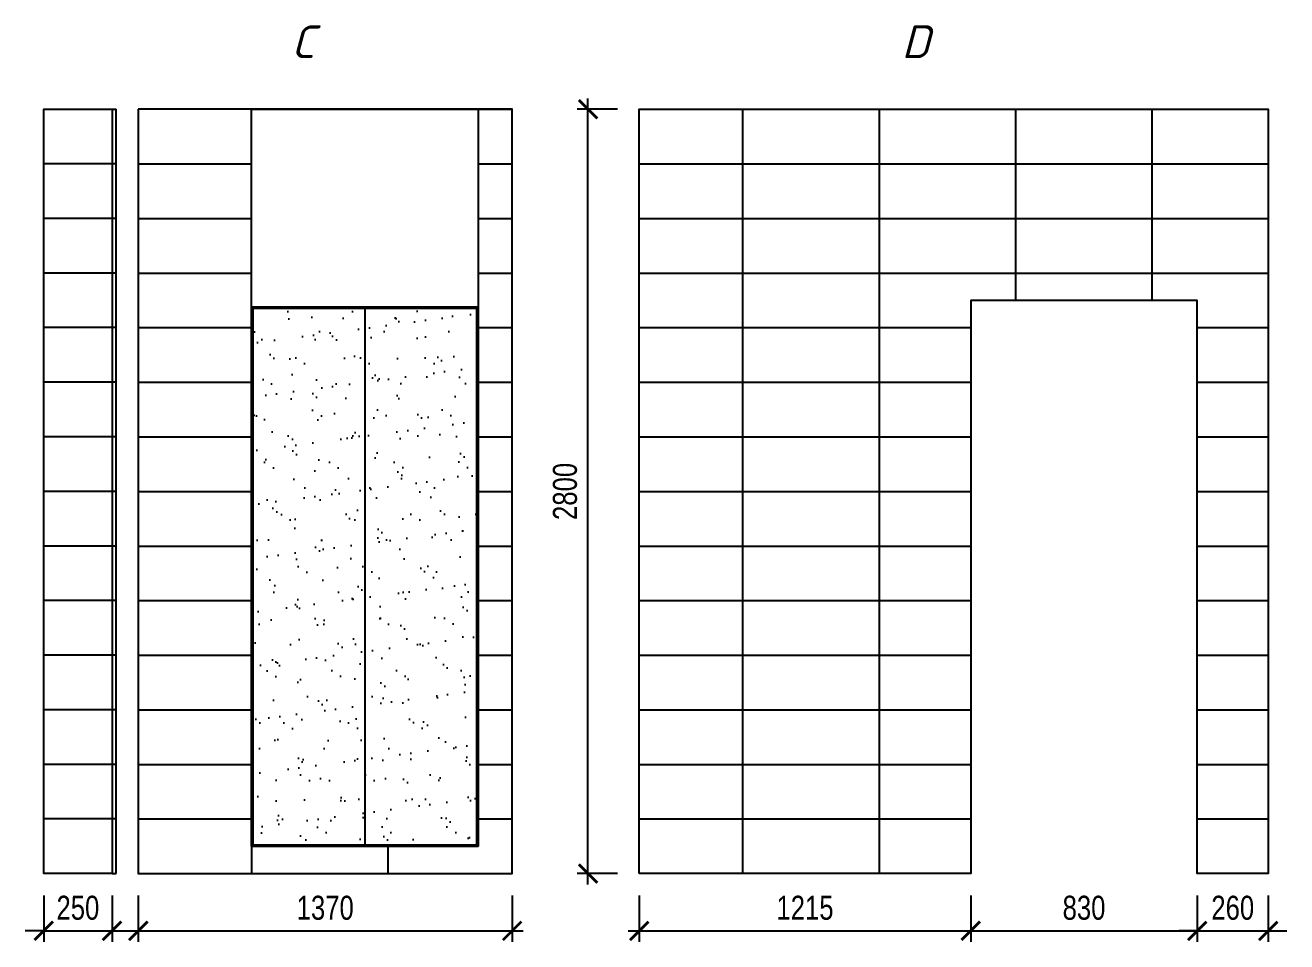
# Model space of a CAD drawing. Header units: metres. Extents: x -577923 to -19598, y 119734 to 247764.
# Drawn here: x -562248 to -557626, y 236071 to 239429 of the extents above; entities that cross this region are included whole.
import ezdxf

# ---------------------------------------------------------------- set-up
doc = ezdxf.new("R2010")
doc.units = ezdxf.units.M
for name, color, linetype in [('dim', 4, 'Continuous'), ('explication', 164, 'Continuous'), ('wall', 5, 'Continuous')]:
    doc.layers.add(name, color=color, linetype=linetype)
doc.styles.add('ISO', font='isocpeui.ttf')
doc.styles.add('KOTE', font='romrust.shx', dxfattribs={"width": 0.8})
doc.dimstyles.new('scale 40', dxfattribs={"dimscale": 40, "dimtxt": 2.2, "dimasz": 1.7, "dimexe": 1, "dimexo": 2, "dimgap": 1, "dimtad": 1, "dimdec": 0, "dimzin": 9, "dimdsep": 46, "dimtxsty": 'KOTE', "dimblk": 'ARCHTICK', "dimcen": 0, "dimdle": 1, "dimclrd": 4, "dimclre": 4, "dimclrt": 3, "dimadec": 0, "dimazin": 0, "dimtfac": 0.6666666666666667, "dimtdec": 0, "dimtix": 1, "dimtmove": 2, "dimatfit": 0, "dimfxl": 1, "dimtvp": 1, "dimtolj": 1, "dimarcsym": 0})

# ---------------------------------------------------------------- blocks, each defined once
blk = doc.blocks.new('_ArchTick')
at = {"color": 0, "linetype": 'ByBlock', "const_width": 0.15}
blk.add_lwpolyline([(-0.5, -0.5), (0.5, 0.5)], dxfattribs=at)
blk = doc.blocks.new('*D869')
at = {"layer": 'Defpoints', "color": 0, "linetype": 'ByBlock', "transparency": 16777216}
for p in [(-561834.1398840502, 236320.7565451093), (-560464.1398840502, 236320.7565451093), (-560464.1398840502, 236111.0274124151)]:
    blk.add_point(p, dxfattribs=at)
at = {"layer": 'dim', "color": 4, "linetype": 'ByBlock', "lineweight": -2, "transparency": 16777216}
for p, q in [((-561834.1398840502, 236240.7565451093), (-561834.1398840502, 236071.0274124151)), ((-560464.1398840502, 236240.7565451093), (-560464.1398840502, 236071.0274124151)), ((-561874.1398840502, 236111.0274124151), (-560424.1398840502, 236111.0274124151))]:
    blk.add_line(p, q, dxfattribs=at)
at = {"layer": 'dim', "color": 4, "linetype": 'ByBlock', "lineweight": -2, "transparency": 16777216, "xscale": 68, "yscale": 68, "zscale": 68, "rotation": 180}
blk.add_blockref('_ArchTick', (-561834.1398840502, 236111.0274124151), dxfattribs=at)
at = {"layer": 'dim', "color": 4, "linetype": 'ByBlock', "lineweight": -2, "transparency": 16777216, "xscale": 68, "yscale": 68, "zscale": 68}
blk.add_blockref('_ArchTick', (-560464.1398840502, 236111.0274124151), dxfattribs=at)
at = {"layer": 'dim', "color": 3, "linetype": 'ByBlock', "transparency": 16777216, "insert": (-561149.1398840502, 236195.0274124151), "char_height": 88, "attachment_point": 5, "style": 'KOTE'}
blk.add_mtext('\\A1;1370', dxfattribs=at)
blk = doc.blocks.new('*D870')
at = {"layer": 'Defpoints', "color": 0, "linetype": 'ByBlock', "transparency": 16777216}
for p in [(-562180.4861468138, 236320.7565451093), (-561930.4861468137, 236320.7565451093), (-561930.4861468137, 236111.0274124151)]:
    blk.add_point(p, dxfattribs=at)
at = {"layer": 'dim', "color": 4, "linetype": 'ByBlock', "lineweight": -2, "transparency": 16777216}
for p, q in [((-562180.4861468138, 236240.7565451093), (-562180.4861468138, 236071.0274124151)), ((-561930.4861468137, 236240.7565451093), (-561930.4861468137, 236071.0274124151)), ((-562180.4861468138, 236111.0274124151), (-562248.4861468138, 236111.0274124151)), ((-562180.4861468138, 236111.0274124151), (-561930.4861468137, 236111.0274124151)), ((-561930.4861468137, 236111.0274124151), (-561862.4861468137, 236111.0274124151))]:
    blk.add_line(p, q, dxfattribs=at)
at = {"layer": 'dim', "color": 4, "linetype": 'ByBlock', "lineweight": -2, "transparency": 16777216, "xscale": 68, "yscale": 68, "zscale": 68}
blk.add_blockref('_ArchTick', (-562180.4861468138, 236111.0274124151), dxfattribs=at)
at = {"layer": 'dim', "color": 4, "linetype": 'ByBlock', "lineweight": -2, "transparency": 16777216, "xscale": 68, "yscale": 68, "zscale": 68, "rotation": 180}
blk.add_blockref('_ArchTick', (-561930.4861468137, 236111.0274124151), dxfattribs=at)
at = {"layer": 'dim', "color": 3, "linetype": 'ByBlock', "transparency": 16777216, "insert": (-562055.4861468137, 236195.0274124151), "char_height": 88, "attachment_point": 5, "style": 'KOTE'}
blk.add_mtext('\\A1;250', dxfattribs=at)
blk = doc.blocks.new('*D871')
at = {"layer": 'Defpoints', "color": 0, "linetype": 'ByBlock', "transparency": 16777216}
for p in [(-560186.231402433, 239120.7565451094), (-559998.5416753013, 239120.7565451094), (-559998.5416753013, 236320.7565451094)]:
    blk.add_point(p, dxfattribs=at)
at = {"layer": 'dim', "color": 4, "linetype": 'ByBlock', "lineweight": -2, "transparency": 16777216}
for p, q in [((-560186.231402433, 236280.7565451094), (-560186.231402433, 239160.7565451094)), ((-560078.5416753013, 239120.7565451094), (-560226.231402433, 239120.7565451094)), ((-560078.5416753013, 236320.7565451094), (-560226.231402433, 236320.7565451094))]:
    blk.add_line(p, q, dxfattribs=at)
at = {"layer": 'dim', "color": 4, "linetype": 'ByBlock', "lineweight": -2, "transparency": 16777216, "xscale": 68, "yscale": 68, "zscale": 68}
for p, rotation in [((-560186.231402433, 239120.7565451094), 90), ((-560186.231402433, 236320.7565451094), 270)]:
    blk.add_blockref('_ArchTick', p, dxfattribs=dict(at, rotation=rotation))
at = {"layer": 'dim', "color": 3, "linetype": 'ByBlock', "transparency": 16777216, "insert": (-560270.231402433, 237720.7565451093), "char_height": 88, "attachment_point": 5, "rotation": 90, "style": 'KOTE'}
blk.add_mtext('\\A1;2800', dxfattribs=at)
blk = doc.blocks.new('*D872')
at = {"layer": 'Defpoints', "color": 0, "linetype": 'ByBlock', "transparency": 16777216}
for p in [(-559998.5416753013, 236320.7565451093), (-558783.5416753013, 236320.7565451093), (-558783.5416753013, 236111.0274124151)]:
    blk.add_point(p, dxfattribs=at)
at = {"layer": 'dim', "color": 4, "linetype": 'ByBlock', "lineweight": -2, "transparency": 16777216}
for p, q in [((-559998.5416753013, 236240.7565451093), (-559998.5416753013, 236071.0274124151)), ((-558783.5416753013, 236240.7565451093), (-558783.5416753013, 236071.0274124151)), ((-560038.5416753013, 236111.0274124151), (-558743.5416753013, 236111.0274124151))]:
    blk.add_line(p, q, dxfattribs=at)
at = {"layer": 'dim', "color": 4, "linetype": 'ByBlock', "lineweight": -2, "transparency": 16777216, "xscale": 68, "yscale": 68, "zscale": 68, "rotation": 180}
blk.add_blockref('_ArchTick', (-559998.5416753013, 236111.0274124151), dxfattribs=at)
at = {"layer": 'dim', "color": 4, "linetype": 'ByBlock', "lineweight": -2, "transparency": 16777216, "xscale": 68, "yscale": 68, "zscale": 68}
blk.add_blockref('_ArchTick', (-558783.5416753013, 236111.0274124151), dxfattribs=at)
at = {"layer": 'dim', "color": 3, "linetype": 'ByBlock', "transparency": 16777216, "insert": (-559391.0416753013, 236195.0274124151), "char_height": 88, "attachment_point": 5, "style": 'KOTE'}
blk.add_mtext('\\A1;1215', dxfattribs=at)
blk = doc.blocks.new('*D873')
at = {"layer": 'Defpoints', "color": 0, "linetype": 'ByBlock', "transparency": 16777216}
for p in [(-558783.5416753013, 236320.7565451093), (-557953.5416753013, 236320.7565451094), (-557953.5416753013, 236111.0274124151)]:
    blk.add_point(p, dxfattribs=at)
at = {"layer": 'dim', "color": 4, "linetype": 'ByBlock', "lineweight": -2, "transparency": 16777216}
for p, q in [((-558783.5416753013, 236240.7565451093), (-558783.5416753013, 236071.0274124151)), ((-557953.5416753013, 236240.7565451094), (-557953.5416753013, 236071.0274124151)), ((-558823.5416753013, 236111.0274124151), (-557913.5416753013, 236111.0274124151))]:
    blk.add_line(p, q, dxfattribs=at)
at = {"layer": 'dim', "color": 4, "linetype": 'ByBlock', "lineweight": -2, "transparency": 16777216, "xscale": 68, "yscale": 68, "zscale": 68, "rotation": 180}
blk.add_blockref('_ArchTick', (-558783.5416753013, 236111.0274124151), dxfattribs=at)
at = {"layer": 'dim', "color": 4, "linetype": 'ByBlock', "lineweight": -2, "transparency": 16777216, "xscale": 68, "yscale": 68, "zscale": 68}
blk.add_blockref('_ArchTick', (-557953.5416753013, 236111.0274124151), dxfattribs=at)
at = {"layer": 'dim', "color": 3, "linetype": 'ByBlock', "transparency": 16777216, "insert": (-558368.5416753013, 236195.0274124151), "char_height": 88, "attachment_point": 5, "style": 'KOTE'}
blk.add_mtext('\\A1;830', dxfattribs=at)
blk = doc.blocks.new('*D874')
at = {"layer": 'Defpoints', "color": 0, "linetype": 'ByBlock', "transparency": 16777216}
for p in [(-557953.5416753013, 236320.7565451094), (-557693.5416753013, 236320.7565451094), (-557693.5416753013, 236111.0274124151)]:
    blk.add_point(p, dxfattribs=at)
at = {"layer": 'dim', "color": 4, "linetype": 'ByBlock', "lineweight": -2, "transparency": 16777216}
for p, q in [((-557953.5416753013, 236240.7565451094), (-557953.5416753013, 236071.0274124151)), ((-557693.5416753013, 236240.7565451094), (-557693.5416753013, 236071.0274124151)), ((-557953.5416753013, 236111.0274124151), (-558021.5416753013, 236111.0274124151)), ((-557953.5416753013, 236111.0274124151), (-557693.5416753013, 236111.0274124151)), ((-557693.5416753013, 236111.0274124151), (-557625.5416753013, 236111.0274124151))]:
    blk.add_line(p, q, dxfattribs=at)
at = {"layer": 'dim', "color": 4, "linetype": 'ByBlock', "lineweight": -2, "transparency": 16777216, "xscale": 68, "yscale": 68, "zscale": 68}
blk.add_blockref('_ArchTick', (-557953.5416753013, 236111.0274124151), dxfattribs=at)
at = {"layer": 'dim', "color": 4, "linetype": 'ByBlock', "lineweight": -2, "transparency": 16777216, "xscale": 68, "yscale": 68, "zscale": 68, "rotation": 180}
blk.add_blockref('_ArchTick', (-557693.5416753013, 236111.0274124151), dxfattribs=at)
at = {"layer": 'dim', "color": 3, "linetype": 'ByBlock', "transparency": 16777216, "insert": (-557823.5416753013, 236195.0274124151), "char_height": 88, "attachment_point": 5, "style": 'KOTE'}
blk.add_mtext('\\A1;260', dxfattribs=at)

msp = doc.modelspace()

# ---------------------------------------------------------------- hatches: boundary and pattern name
at = {"layer": 'explication', "linetype": 'ByBlock'}
h = msp.add_hatch(dxfattribs=at)
h.set_pattern_fill('AR-SAND', color=8, scale=3, style=0)
h.set_pattern_definition([(37.50000000000001, (-439.5629051579162, 0), (-4.800093887952137, 146.8239711988027), [0, -115.824, 0, -129.54, 0, -123.825]), (7.499999999999999, (-439.5629051579162, 0), (134.8569849414008, 215.0475301705063), [0, -62.48400000000001, 0, -104.394, 0, -40.005]), (327.5, (-533.2889051579162, 0), (237.2977110724374, 0.4311554035637073), [0, -38.09999999999999, 0, -137.16, 0, -179.07]), (317.5, (-533.2889051579162, 0), (229.0669357416892, 66.87879697716487), [0, -19.05, 0, -89.916, 0, -102.87])])
h.paths.add_polyline_path([(-560594.1398840502, 238390.7565451094), (-561414.1398840502, 238390.7565451094), (-561414.1398840502, 236425.7565451093), (-560594.1398840502, 236425.7565451093)])

# ---------------------------------------------------------------- linework, layer by layer
at = {"layer": 'explication', "color": 8, "linetype": 'ByBlock'}
for p, q in [((-561930.4861468137, 239120.7565451094), (-561915.4861468137, 239120.7565451094)), ((-561915.4861468137, 236320.7565451093), (-561915.4861468137, 239120.7565451094)), ((-559618.5416753013, 236320.7565451093), (-559618.5416753013, 239120.7565451093)), ((-559118.5416753013, 236320.7565451093), (-559118.5416753013, 239120.7565451093)), ((-558618.5416753013, 238420.7565451094), (-558618.5416753013, 239120.7565451093)), ((-558118.5416753013, 238420.7565451094), (-558118.5416753013, 239120.7565451093)), ((-561915.4861468137, 238920.7565451094), (-562180.4861468138, 238920.7565451094)), ((-561834.1398840502, 238920.756545109), (-561419.1398840502, 238920.756545109)), ((-560589.1398840502, 238920.756545109), (-560464.1398840502, 238920.756545109)), ((-559998.5416753013, 238920.7565451089), (-557693.5416753013, 238920.7565451089)), ((-561915.4861468137, 238720.7565451094), (-562180.4861468138, 238720.7565451094)), ((-561834.1398840502, 238720.756545109), (-561419.1398840502, 238720.756545109)), ((-560589.1398840502, 238720.756545109), (-560464.1398840502, 238720.756545109)), ((-559998.5416753013, 238720.7565451089), (-557693.5416753013, 238720.7565451089)), ((-561915.4861468137, 238520.7565451094), (-562180.4861468138, 238520.7565451094)), ((-561834.1398840502, 238520.756545109), (-561419.1398840502, 238520.756545109)), ((-560589.1398840502, 238520.756545109), (-560464.1398840502, 238520.756545109)), ((-559998.5416753013, 238520.756545109), (-557693.5416753013, 238520.7565451089)), ((-561915.4861468137, 238320.7565451094), (-562180.4861468138, 238320.7565451094)), ((-561834.1398840502, 238320.7565451091), (-561419.1398840502, 238320.7565451091)), ((-560589.1398840502, 238320.7565451091), (-560464.1398840502, 238320.7565451091)), ((-559998.5416753013, 238320.756545109), (-558783.5416753013, 238320.756545109)), ((-557953.5416753013, 238320.756545109), (-557693.5416753013, 238320.756545109)), ((-561915.4861468137, 238120.7565451094), (-562180.4861468138, 238120.7565451094)), ((-561834.1398840502, 238120.7565451091), (-561419.1398840502, 238120.7565451091)), ((-560589.1398840502, 238120.7565451091), (-560464.1398840502, 238120.7565451091)), ((-559998.5416753013, 238120.7565451091), (-558783.5416753013, 238120.756545109)), ((-557953.5416753013, 238120.756545109), (-557693.5416753013, 238120.756545109)), ((-561915.4861468137, 237920.7565451094), (-562180.4861468138, 237920.7565451094)), ((-561834.1398840502, 237920.7565451091), (-561419.1398840502, 237920.7565451091)), ((-560589.1398840502, 237920.7565451091), (-560464.1398840502, 237920.7565451091)), ((-559998.5416753013, 237920.7565451091), (-558783.5416753013, 237920.7565451091)), ((-557953.5416753013, 237920.7565451091), (-557693.5416753013, 237920.7565451091)), ((-561915.4861468137, 237720.7565451094), (-562180.4861468138, 237720.7565451094)), ((-561834.1398840502, 237720.7565451092), (-561419.1398840502, 237720.7565451092)), ((-560589.1398840502, 237720.7565451092), (-560464.1398840502, 237720.7565451092)), ((-559998.5416753013, 237720.7565451091), (-558783.5416753013, 237720.7565451091)), ((-557953.5416753013, 237720.7565451091), (-557693.5416753013, 237720.7565451091)), ((-561915.4861468137, 237520.7565451094), (-562180.4861468138, 237520.7565451094)), ((-561834.1398840502, 237520.7565451092), (-561419.1398840502, 237520.7565451092)), ((-560589.1398840502, 237520.7565451092), (-560464.1398840502, 237520.7565451092)), ((-559998.5416753013, 237520.7565451092), (-558783.5416753013, 237520.7565451091)), ((-557953.5416753013, 237520.7565451091), (-557693.5416753013, 237520.7565451091)), ((-561915.4861468137, 237320.7565451094), (-562180.4861468138, 237320.7565451094)), ((-561834.1398840502, 237320.7565451092), (-561419.1398840502, 237320.7565451092)), ((-560589.1398840502, 237320.7565451092), (-560464.1398840502, 237320.7565451092)), ((-559998.5416753013, 237320.7565451092), (-558783.5416753013, 237320.7565451092)), ((-557953.5416753013, 237320.7565451092), (-557693.5416753013, 237320.7565451092)), ((-561915.4861468137, 237120.7565451094), (-562180.4861468138, 237120.7565451094)), ((-561834.1398840502, 237120.7565451093), (-561419.1398840502, 237120.7565451093)), ((-560589.1398840502, 237120.7565451093), (-560464.1398840502, 237120.7565451093)), ((-559998.5416753013, 237120.7565451092), (-558783.5416753013, 237120.7565451092)), ((-557953.5416753013, 237120.7565451092), (-557693.5416753013, 237120.7565451092)), ((-561915.4861468137, 236920.7565451094), (-562180.4861468138, 236920.7565451094)), ((-561834.1398840502, 236920.7565451093), (-561419.1398840502, 236920.7565451093)), ((-560589.1398840502, 236920.7565451093), (-560464.1398840502, 236920.7565451093)), ((-559998.5416753013, 236920.7565451093), (-558783.5416753013, 236920.7565451092)), ((-557953.5416753013, 236920.7565451092), (-557693.5416753013, 236920.7565451092)), ((-561915.4861468137, 236720.7565451094), (-562180.4861468138, 236720.7565451094)), ((-561834.1398840502, 236720.7565451093), (-561419.1398840502, 236720.7565451093)), ((-560589.1398840502, 236720.7565451093), (-560464.1398840502, 236720.7565451093)), ((-559998.5416753013, 236720.7565451093), (-558783.5416753013, 236720.7565451093)), ((-557953.5416753013, 236720.7565451093), (-557693.5416753013, 236720.7565451093)), ((-561915.4861468137, 236520.7565451094), (-562180.4861468138, 236520.7565451094)), ((-561834.1398840502, 236520.7565451094), (-561419.1398840502, 236520.7565451094)), ((-560589.1398840502, 236520.7565451094), (-560464.1398840502, 236520.7565451094)), ((-559998.5416753013, 236520.7565451093), (-558783.5416753013, 236520.7565451093)), ((-557953.5416753013, 236520.7565451093), (-557693.5416753013, 236520.7565451093)), ((-561419.1398840502, 236420.7565451094), (-561419.1398840502, 236320.7565451094)), ((-560919.1398840502, 236420.7565451094), (-560919.1398840502, 236320.7565451094)), ((-561930.4861468137, 236320.7565451093), (-561915.4861468137, 236320.7565451093))]:
    msp.add_line(p, q, dxfattribs=at)
at = {"layer": 'explication', "color": 1, "linetype": 'ByBlock'}
msp.add_line((-561419.1398840502, 238395.7565451094), (-560589.1398840502, 238395.7565451094), dxfattribs=at)
at = {"layer": 'explication', "color": 4, "linetype": 'ByBlock'}
msp.add_line((-561004.1398840502, 238395.7565451094), (-561004.1398840502, 236425.7565451093), dxfattribs=at)
at = {"layer": 'explication', "color": 1, "linetype": 'ByBlock'}
msp.add_lwpolyline([(-561419.1398840502, 239120.7565451094), (-560464.1398840502, 239120.7565451094)], dxfattribs=at)
at = {"layer": 'explication', "color": 4, "linetype": 'ByBlock'}
for points in [[(-560589.1398840502, 238395.7565451094), (-561419.1398840502, 238395.7565451094), (-561419.1398840502, 236420.7565451094), (-560589.1398840502, 236420.7565451094)], [(-560594.1398840502, 238390.7565451094), (-561414.1398840502, 238390.7565451094), (-561414.1398840502, 236425.7565451093), (-560594.1398840502, 236425.7565451093)]]:
    msp.add_lwpolyline(points, close=True, dxfattribs=at)
at = {"layer": 'wall', "linetype": 'ByBlock'}
for points in [[(-561930.4861468138, 236320.7565451093), (-561930.4861468138, 236320.7565451093), (-562180.4861468138, 236320.7565451093), (-562180.4861468137, 239120.7565451094), (-561930.4861468137, 239120.7565451094), (-561930.4861468137, 236320.7565451093)], [(-561834.1398840502, 239120.7565451094), (-561834.1398840502, 236320.7565451094), (-560464.1398840502, 236320.7565451094), (-560464.1398840502, 239120.7565451094), (-561834.1398840502, 239120.7565451094)], [(-559998.5416753013, 236320.7565451094), (-559998.5416753013, 239120.7565451094), (-557693.5416753013, 239120.7565451094), (-557693.5416753013, 239120.7565451094), (-557693.5416753013, 239120.7565451094), (-557693.5416753013, 239120.7565451094), (-557693.5416753013, 239120.7565451094), (-557693.5416753013, 239120.7565451094), (-557693.5416753013, 239120.7565451094), (-557693.5416753013, 236320.7565451094), (-557953.5416753013, 236320.7565451094), (-557953.5416753013, 238420.7565451094), (-558783.5416753013, 238420.7565451094), (-558783.5416753013, 236320.7565451093), (-559998.5416753013, 236320.7565451093)]]:
    msp.add_lwpolyline(points, dxfattribs=at)
msp.add_lwpolyline([(-561419.1398840502, 239120.7565451094), (-560589.1398840502, 239120.7565451094), (-560589.1398840502, 236420.7565451094), (-561419.1398840502, 236420.7565451094)], close=True, dxfattribs=at)

# ---------------------------------------------------------------- texts
at = {"layer": 'explication', "linetype": 'ByBlock', "char_height": 120, "width": 155.4582713033888, "attachment_point": 3, "style": 'ISO'}
for s, insert in [('C', (-561188.2267854097, 239428.1404101659)), ('D', (-558933.8732483045, 239428.1404101659))]:
    msp.add_mtext(s, dxfattribs=dict(at, insert=insert))

# ---------------------------------------------------------------- dimensions: what is measured, and where the dimension line sits
at = {"layer": 'dim', "color": 1, "linetype": 'ByBlock'}
dim = msp.add_linear_dim(base=(-560186.231402433, 239120.7565451094), p1=(-559998.5416753013, 236320.7565451094), p2=(-559998.5416753013, 239120.7565451094), angle=90, dimstyle='scale 40', override={"dimrnd": 5}, dxfattribs=at)
dim.commit()
dim.dimension.update_dxf_attribs({"geometry": '*D871', "text_midpoint": (-560270.231402433, 237720.7565451093)})
for base, p1, p2, picture, middle in [((-561930.4861468137, 236111.0274124151), (-562180.4861468138, 236320.7565451093), (-561930.4861468137, 236320.7565451093), '*D870', (-562055.4861468137, 236195.0274124151)), ((-560464.1398840502, 236111.0274124151), (-561834.1398840502, 236320.7565451093), (-560464.1398840502, 236320.7565451093), '*D869', (-561149.1398840502, 236195.0274124151)), ((-558783.5416753013, 236111.0274124151), (-559998.5416753013, 236320.7565451093), (-558783.5416753013, 236320.7565451093), '*D872', (-559391.0416753013, 236195.0274124151)), ((-557953.5416753013, 236111.0274124151), (-558783.5416753013, 236320.7565451093), (-557953.5416753013, 236320.7565451094), '*D873', (-558368.5416753013, 236195.0274124151)), ((-557693.5416753013, 236111.0274124151), (-557953.5416753013, 236320.7565451094), (-557693.5416753013, 236320.7565451094), '*D874', (-557823.5416753013, 236195.0274124151))]:
    dim = msp.add_linear_dim(base=base, p1=p1, p2=p2, dimstyle='scale 40', override={"dimrnd": 5}, dxfattribs=at)
    dim.commit()
    dim.dimension.update_dxf_attribs({"geometry": picture, "text_midpoint": middle})

doc.saveas('drawing.dxf')
